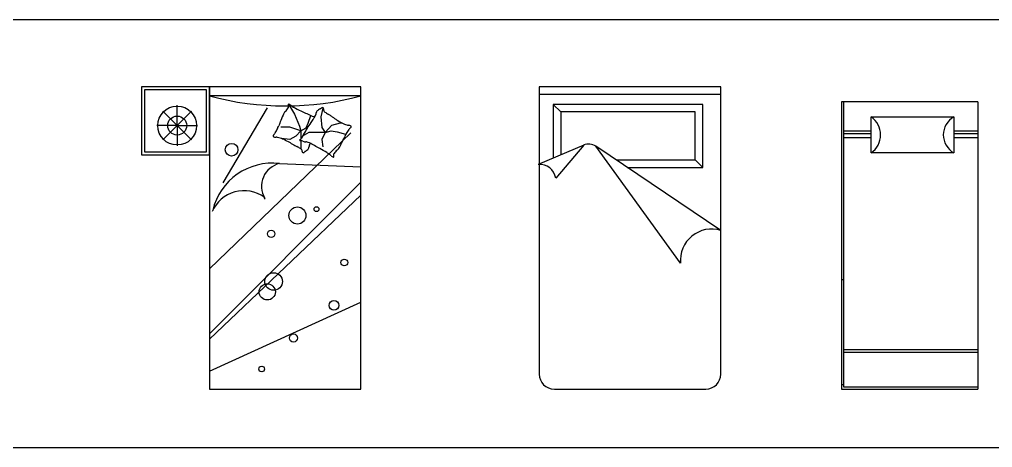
# Model space of a CAD drawing. Header units: millimetres. Extents: x 1787 to 68324, y 1435 to 30835.
# Drawn here: x 28550 to 34980, y 5340 to 8173 of the extents above; entities that cross this region are included whole.
import ezdxf

# ---------------------------------------------------------------- set-up
doc = ezdxf.new("R2010")
doc.units = ezdxf.units.MM
doc.layers.add('www.cad-blocks.net', color=7, linetype='Continuous')

# ---------------------------------------------------------------- blocks, each defined once
blk = doc.blocks.new('A$C79696305')
at = {"linetype": 'ByBlock'}
for p, q in [((0.45, 2), (0, 2)), ((0, 2), (0, 1.55)), ((0.45, 1.55), (0.45, 2)), ((1.45, 2), (0.45, 2)), ((0.45, 2), (0.45, 0)), ((1.45, 0), (1.45, 2)), ((0.43, 1.98), (0.02, 1.98)), ((0.02, 1.98), (0.02, 1.57)), ((0.43, 1.57), (0.43, 1.98)), ((1.45, 1.94), (0.45, 1.94)), ((0.2364, 1.7437), (0.2364, 1.8781)), ((0.9717, 1.8843), (1.0106, 1.8199)), ((0.2364, 1.7437), (0.1414, 1.8387)), ((0.2364, 1.7437), (0.3314, 1.8387)), ((0.5396, 1.3656), (0.8339, 1.8601)), ((1.0106, 1.8199), (1.0455, 1.7406)), ((1.1025, 1.7596), (1.1193, 1.8093)), ((1.1987, 1.8598), (1.1845, 1.8016)), ((1.1845, 1.8016), (1.1917, 1.7301)), ((0.2364, 1.7437), (0.102, 1.7437)), ((0.2364, 1.7437), (0.1414, 1.6486)), ((0.2364, 1.7437), (0.3708, 1.7437)), ((0.2364, 1.7437), (0.3314, 1.6486)), ((0.2364, 1.7437), (0.2364, 1.6093)), ((1.0455, 1.7406), (1.0523, 1.7078)), ((1.0877, 1.728), (1.1025, 1.7596)), ((1.2141, 1.6978), (1.2593, 1.7467)), ((1.2593, 1.7467), (1.3158, 1.7625)), ((1.3158, 1.7625), (1.3294, 1.7591)), ((0.45, 0.796), (1.3827, 1.6956)), ((0.9806, 1.7338), (0.9209, 1.7323)), ((1.0201, 1.6746), (0.9798, 1.6515)), ((1.0523, 1.7078), (0.9806, 1.7338)), ((1.0523, 1.7078), (1.0201, 1.6746)), ((1.0523, 1.7078), (1.0877, 1.728)), ((1.0523, 1.7078), (1.0532, 1.6532)), ((1.0698, 1.6813), (1.0569, 1.6575)), ((1.0758, 1.6809), (1.0683, 1.6767)), ((1.0865, 1.7121), (1.0698, 1.6813)), ((1.1066, 1.6985), (1.0758, 1.6809)), ((1.2141, 1.6978), (1.1066, 1.6985)), ((1.2141, 1.6978), (1.1913, 1.6525)), ((1.1917, 1.7301), (1.2141, 1.6978)), ((1.2141, 1.6978), (1.2542, 1.7094)), ((1.2542, 1.7094), (1.2934, 1.7032)), ((1.2934, 1.7032), (1.3485, 1.6873)), ((0.9798, 1.6515), (0.9266, 1.6573)), ((1.0533, 1.6446), (1.0542, 1.5897)), ((1.1913, 1.6525), (1.198, 1.604)), ((0, 1.55), (0.45, 1.55)), ((0.02, 1.57), (0.43, 1.57)), ((0.9131, 1.4923), (1.45, 1.4706)), ((0.45, 0.3668), (1.45, 1.3684)), ((0.45, 0.3312), (1.45, 1.2827)), ((0.45, 0.1192), (1.45, 0.5751)), ((0.45, 0), (1.45, 0))]:
    blk.add_line(p, q, dxfattribs=at)
blk.add_circle((0.2364, 1.7437), 0.1285)
for centre, radius in [((0.2364, 1.7437), 0.0628), ((0.5959, 1.584), 0.0421), ((1.0308, 1.1485), 0.0566), ((1.1568, 1.1905), 0.0158), ((0.8574, 1.0274), 0.0235), ((1.3407, 0.838), 0.0223), ((0.8734, 0.7118), 0.0581), ((0.8314, 0.6434), 0.0536), ((1.2724, 0.5539), 0.032), ((1.0045, 0.3382), 0.0268), ((0.7946, 0.1331), 0.0189)]:
    blk.add_circle(centre, radius, dxfattribs=at)
for centre, radius, start, end in [((0.95, 3.7832), 1.9098, 254.82242, 285.17758), ((1.9896, 1.3435), 1.1537, 155.99133, 158.56838), ((1.0391, 1.7668), 0.1132, 147.75744, 155.99133), ((0.9828, 1.8023), 0.0467, 134.13046, 147.75744), ((0.8726, 1.916), 0.1117, 314.13046, 322.9253), ((0.7999, 1.9709), 0.2027, 322.9253, 327.013), ((2.3182, 4.4888), 2.9343, 243.70226, 244.74731), ((1.8392, 3.4733), 1.8115, 244.74731, 247.22246), ((1.1638, 1.865), 0.0671, 247.22246, 253.09431), ((0.644, 2.0923), 0.5791, 328.77807, 331.41471), ((1.1293, 1.8279), 0.0264, 331.41471, 1.88011), ((1.1687, 1.8292), 0.013, 137.93735, 181.88011), ((1.1922, 1.808), 0.0446, 127.35337, 137.93735), ((1.2411, 1.7438), 0.1253, 121.04602, 127.35337), ((1.3727, 1.5253), 0.3804, 120.04723, 121.04602), ((1.0719, 2.0453), 0.2203, 300.04723, 301.35967), ((1.196, 1.8548), 0.00733, 350.58543, 122.64454), ((1.2236, 1.8503), 0.0207, 170.58543, 236.54069), ((2.1958, 3.3214), 1.784, 236.54069, 237.41627), ((0.6097, 0.8396), 1.1614, 56.33107, 57.41627), ((-0.695, -1.1189), 3.5147, 55.98271, 56.33107), ((0.6121, 1.8505), 0.3142, 337.51869, 339.98992), ((1.7994, 1.4181), 0.9493, 158.56838, 159.98992), ((0.3669, 2.2574), 0.9016, 323.89496, 326.74257), ((0.3083, 2.2958), 0.9716, 326.74257, 328.77807), ((3.1526, 4.5816), 3.3629, 235.98271, 236.33884), ((1.4877, 2.0816), 0.3592, 236.33884, 243.08229), ((1.4372, 1.9821), 0.2477, 243.08229, 251.2057), ((1.3691, 1.782), 0.0363, 251.2057, 267.21905), ((0.8796, 1.6745), 0.00965, 128.73545, 179.18817), ((0.8733, 1.6746), 0.00334, 179.18817, 236.53507), ((0.8876, 1.6963), 0.0293, 236.53507, 255.18658), ((0.8463, 1.716), 0.0435, 308.73545, 331.89363), ((-0.4677, 2.4178), 1.5332, 331.89363, 333.05366), ((0.8068, 1.77), 0.1035, 333.05366, 337.51869), ((1.195, 1.6534), 0.1235, 143.89496, 151.59544), ((1.6302, 1.5414), 0.3142, 153.12281, 155.59404), ((1.4424, 1.6366), 0.1035, 148.65778, 153.12281), ((2.6634, 0.8929), 1.5332, 147.49775, 148.65778), ((0.8889, 1.7013), 0.0345, 255.18658, 271.61493), ((0.8909, 1.6306), 0.0363, 75.60159, 91.61493), ((0.8384, 1.4258), 0.2477, 67.47818, 75.60159), ((0.7956, 1.3228), 0.3592, 60.73473, 67.47818), ((-0.6727, -1.2975), 3.3629, 60.37859, 60.73473), ((2.7266, 4.6812), 3.5147, 240.37859, 240.72695), ((1.5759, 2.6284), 1.1614, 240.72695, 241.81216), ((1.0483, 1.6481), 0.00269, 101.01767, 244.45099), ((1.0494, 1.6505), 0.0053, 244.45099, 268.09025), ((1.0452, 1.6638), 0.0133, 281.01767, 331.59544), ((1.0486, 1.6256), 0.0196, 75.84868, 88.09025), ((1.0258, 1.5354), 0.1126, 68.95023, 75.84868), ((1.1034, 1.7369), 0.1033, 248.95023, 256.15257), ((1.0885, 1.6765), 0.041, 256.15257, 268.34276), ((1.0862, 1.5973), 0.0382, 75.70936, 88.34276), ((1.0791, 1.5692), 0.0671, 62.82658, 75.70936), ((1.1335, 1.6032), 0.0264, 155.81059, 186.27599), ((1.6377, 1.3767), 0.5791, 154.48614, 155.81059), ((0.2824, 0.0174), 1.8115, 60.35142, 62.82658), ((0.2957, 2.1525), 1.1537, 331.59544, 334.1725), ((0.4797, 2.0634), 0.9493, 334.1725, 335.59404), ((0.1847, 0.0324), 1.784, 60.93657, 61.81216), ((1.0412, 1.5737), 0.0207, 354.98131, 60.93657), ((1.0691, 1.5712), 0.00733, 174.98131, 307.04042), ((1.0494, 1.5974), 0.0401, 307.04042, 312.35421), ((1.0939, 1.5485), 0.026, 125.75555, 132.35421), ((1.2075, 1.3908), 0.2203, 124.44311, 125.75555), ((0.8677, 1.8863), 0.3804, 304.44311, 305.4419), ((1.0156, 1.6784), 0.1253, 305.4419, 311.74925), ((1.0694, 1.6182), 0.0446, 311.74925, 322.33323), ((1.0944, 1.5989), 0.013, 322.33323, 6.27599), ((-0.273, -0.9584), 2.9343, 59.30637, 60.35142), ((0.9787, 1.1502), 0.4822, 56.72813, 59.30637), ((1.2182, 1.5152), 0.0456, 40.84966, 56.72813), ((1.2789, 1.5677), 0.0346, 220.84966, 239.08983), ((1.3134, 1.5461), 0.0444, 172.16366, 179.84244), ((1.2771, 1.5462), 0.00815, 179.84244, 222.85587), ((1.2781, 1.551), 0.00881, 154.86414, 172.16366), ((1.2907, 1.5451), 0.0227, 142.61712, 154.86414), ((1.4338, 1.4357), 0.2027, 138.52941, 142.61712), ((1.3656, 1.496), 0.1117, 129.73457, 138.52941), ((1.2643, 1.6178), 0.0467, 309.73457, 323.36155), ((1.2109, 1.6575), 0.1132, 323.36155, 331.59544), ((0.8656, 1.0899), 0.4052, 83.2772, 166.75848), ((0.9473, 1.3421), 0.1541, 102.83882, 210.52971), ((1.2715, 1.5554), 0.0203, 239.08983, 263.3834), ((1.2695, 1.5377), 0.00255, 263.3834, 336.1542), ((1.2685, 1.5382), 0.00363, 336.1542, 42.85587), ((0.678, 1.0824), 0.23, 54.34109, 156.27377), ((0.7863, 1.2544), 0.0298, 6.60703, 30.20652)]:
    blk.add_arc(centre, radius, start, end, dxfattribs=at)
for centre, radius, start, end in [((0.9726, 1.8814), 0.00363, 160.55008, 227.25175), ((0.9716, 1.8817), 0.00255, 87.77928, 160.55008), ((0.951, 1.8728), 0.0227, 327.013, 339.26002), ((0.9646, 1.8727), 0.00815, 4.23832, 47.25175), ((0.9709, 1.864), 0.0203, 63.48572, 87.77928), ((0.9639, 1.8679), 0.00881, 339.26002, 356.55954), ((0.9284, 1.8701), 0.0444, 356.55954, 4.23832), ((0.9645, 1.8512), 0.0346, 45.24554, 63.48572), ((1.021, 1.9082), 0.0456, 225.24554, 241.12401), ((1.2318, 2.2904), 0.4822, 241.12401, 243.70226), ((1.173, 1.8794), 0.026, 301.35967, 307.95833), ((1.2137, 1.8272), 0.0401, 122.64454, 127.95833), ((1.3657, 1.7113), 0.0345, 70.7907, 87.21905), ((1.3674, 1.7162), 0.0293, 52.13919, 70.7907), ((1.3771, 1.7373), 0.00965, 304.33957, 354.79229), ((1.3833, 1.7367), 0.00334, 354.79229, 52.13919), ((1.407, 1.6934), 0.0435, 124.33957, 147.49775)]:
    blk.add_arc(centre, radius, start, end)
blk = doc.blocks.new('A$C54207A32')
for p, q in [((0.0064, 2), (0.0064, 0.1)), ((1.2064, 2), (0.0064, 2)), ((1.2064, 0.1), (1.2064, 2)), ((1.2064, 1.95), (0.0064, 1.95)), ((1.0874, 1.8835), (0.0993, 1.8835)), ((0.1493, 1.8335), (0.0993, 1.8835)), ((0.0993, 1.8835), (0.0993, 1.5285)), ((1.0874, 1.4673), (1.0874, 1.8835)), ((1.0374, 1.8335), (0.1493, 1.8335)), ((0.1493, 1.8335), (0.1493, 1.5501)), ((1.0374, 1.5173), (1.0374, 1.8335)), ((0.3001, 1.6151), (0, 1.4857)), ((0.3001, 1.6151), (0.1152, 1.3965)), ((1.2064, 1.05), (0.3801, 1.6076)), ((0.9398, 0.8327), (0.3801, 1.6076)), ((0.5138, 1.5173), (1.0374, 1.5173)), ((1.0374, 1.5173), (1.0874, 1.4673)), ((0.5879, 1.4673), (1.0874, 1.4673)), ((0.939, 0.8453), (0.927, 0.8453)), ((0.1064, 0), (1.1064, 0))]:
    blk.add_line(p, q)
for centre, radius, start, end in [((0.3315, 1.5202), 0.1, 60.92014, 108.27855), ((0.0106, 1.3804), 0.1059, 8.77355, 95.71986), ((1.146, 0.852), 0.207, 73.02248, 185.35784), ((0.1064, 0.1), 0.1, 180, 270), ((1.1064, 0.1), 0.1, 270, 0)]:
    blk.add_arc(centre, radius, start, end)
blk = doc.blocks.new('A$C31D61DB3')
at = {"linetype": 'Continuous'}
for p, q in [((0, 1.9002), (0, 0)), ((0.0845, 1.9002), (0, 1.9002)), ((0.9, 1.9002), (0, 1.9002)), ((0.0142, 1.9002), (0.0142, 0.0142)), ((0.9, 1.9002), (0.9, 0)), ((0.1963, 1.8013), (0.7431, 1.8013)), ((0.1963, 1.5629), (0.1963, 1.8013)), ((0.7431, 1.8013), (0.7431, 1.5629)), ((0.1963, 1.7072), (0.0142, 1.7072)), ((0.1963, 1.6883), (0.0142, 1.6883)), ((0.9, 1.7072), (0.7431, 1.7072)), ((0.9, 1.6883), (0.7431, 1.6883)), ((0.1963, 1.6633), (0.0142, 1.6633)), ((0.9, 1.6633), (0.7431, 1.6633)), ((0.7431, 1.5629), (0.1963, 1.5629)), ((0.0055, 0.7255), (0.0142, 0.7255)), ((0.9, 0.2604), (0.0142, 0.2604)), ((0.9, 0.2416), (0.0142, 0.2416)), ((0.0055, 0.0305), (0.0142, 0.0305)), ((0.0142, 0.0142), (0.9, 0.0142)), ((0, 0), (0.9, 0))]:
    blk.add_line(p, q, dxfattribs=at)
for centre, radius, start, end in [((0.1128, 1.6821), 0.1455, 305.02698, 54.97302), ((0.8096, 1.6821), 0.1365, 119.17389, 240.82611)]:
    blk.add_arc(centre, radius, start, end, dxfattribs=at)
blk = doc.blocks.new('format')
at = {"color": 155, "true_color": 0x546d8e}
for p, q in [((47364.4, 17655.7), (110172.9, 17655.7)), ((47364.4, 14823.4), (110172.9, 14823.4))]:
    blk.add_line(p, q, dxfattribs=at)

msp = doc.modelspace()

# ---------------------------------------------------------------- block references
at = {"xscale": 1000, "yscale": 1000, "zscale": 1000}
for name, p in [('A$C79696305', (29355.8, 5727)), ('A$C54207A32', (31978.1, 5727)), ('A$C31D61DB3', (33981.7, 5727))]:
    msp.add_blockref(name, p, dxfattribs=at)
at = {"layer": 'www.cad-blocks.net'}
msp.add_blockref('format', (-41848.5, -9482.9), dxfattribs=at)

doc.saveas('drawing.dxf')
